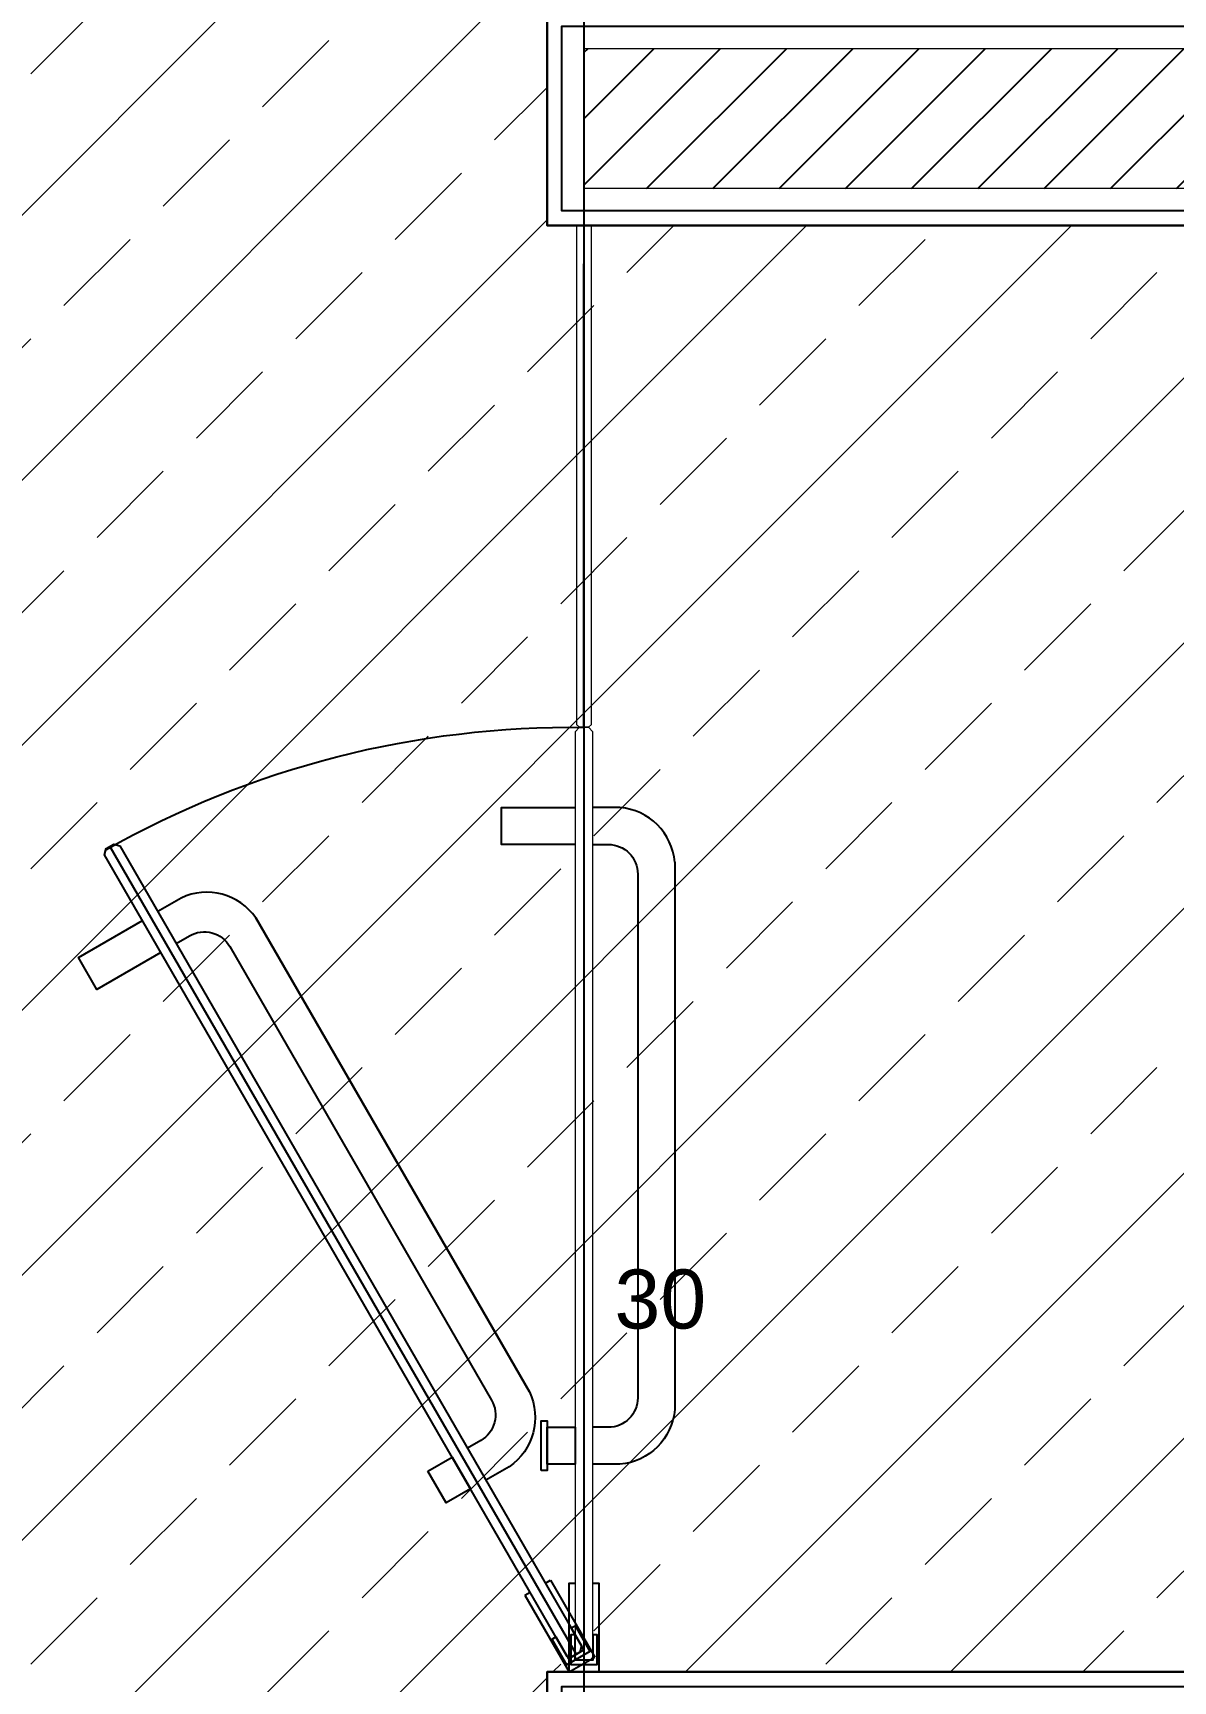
# Model space of a CAD drawing. Header units: millimetres. Extents: x -343543 to 400519, y -115663 to 104219.
# Drawn here: x -256027 to -255255, y 6724 to 7841 of the extents above; entities that cross this region are included whole.
import ezdxf

# ---------------------------------------------------------------- set-up
doc = ezdxf.new("R2010")
doc.units = ezdxf.units.MM
doc.layers.get('0').update_dxf_attribs({"color": 231, "lineweight": 0})
doc.layers.get('DefPoints').update_dxf_attribs({"color": 191})
for name, color, linetype, lineweight in [('A-CLNG', 157, 'Continuous', 25), ('A-PATT', 252, 'Continuous', 9), ('A-SYMBOLS', 10, 'Continuous', 13), ('XREF MAT BANG TUONG XAY$0$01.Xref _MB T1$0$A-DOOR', 8, 'Continuous', 9), ('XREF MAT BANG TUONG XAY$0$01.Xref _MB T1$0$A-TEXT', 8, 'Continuous', 25), ('XREF MAT BANG TUONG XAY$0$A-WALL-INT', 8, 'Continuous', 9)]:
    doc.layers.add(name, color=color, linetype=linetype, lineweight=lineweight)
for name, color, linetype in [('XREF MAT BANG TUONG XAY$0$A-FNSH', 8, 'Continuous'), ('XREF MAT BANG TUONG XAY$0$A-FURN', 8, 'Continuous'), ('XREF MAT BANG TUONG XAY$0$A-PATT', 8, 'Continuous'), ('XREF MAT BANG TUONG XAY$0$FF-FURN', 8, 'Continuous')]:
    doc.layers.add(name, color=color, linetype=linetype)
doc.styles.add('XREF MAT BANG TUONG XAY$0$01.Xref _MB T1$0$Standard', font='arial.ttf')

# ---------------------------------------------------------------- blocks, each defined once
blk = doc.blocks.new('XREF MAT BANG TUONG XAY$0$YLD.Studio-04-207')
at = {"layer": 'XREF MAT BANG TUONG XAY$0$FF-FURN', "color": 8, "ltscale": 150}
for p, q in [((-40, -52), (-10, 0)), ((-10, 0), (7.3, -10)), ((-22.7, -62), (7.3, -10)), ((-321.3, -559.3), (-5.3, -11.9)), ((-40, -52), (-36.5, -54)), ((-26.1, -60), (-22.7, -62))]:
    blk.add_line(p, q, dxfattribs=at)
for points in [[(-9.1, -9.7), (-11.3, -10.3), (-325, -553.7), (-323.9, -557.8), (-318.7, -560.8), (-314.6, -559.7), (-1.6, -17.5), (-2.7, -13.4)], [(-8.6, -29.7), (-6, -31.2), (4, -13.8), (-11.6, -4.8), (-21.6, -22.2), (-19, -23.7), (-10.5, -8.9), (-0.1, -14.9)]]:
    blk.add_lwpolyline(points, close=True, dxfattribs=at)
at = {"layer": 'XREF MAT BANG TUONG XAY$0$FF-FURN', "color": 8, "ltscale": 100}
blk.add_lwpolyline([(-105.8, -136), (-89.4, -145.5), (-76.9, -123.9), (-93.3, -114.4)], close=True, dxfattribs=at)
at = {"layer": 'XREF MAT BANG TUONG XAY$0$FF-FURN', "color": 8, "ltscale": 150}
for points in [[(-222.4, -510.8), (-37, -189.7, 0.368054), (-50.6, -139), (-66.5, -129.9)], [(-276.4, -493.5), (-267.3, -498.7, 0.414214), (-240, -491.4), (-62.6, -184.1, 0.414214), (-69.9, -156.8), (-79, -151.5)], [(-37, -189.7), (-222.4, -510.8, -0.368054), (-273, -524.3), (-288.9, -515.1)]]:
    blk.add_lwpolyline(points, format="xyb", dxfattribs=at)
at = {"layer": 'XREF MAT BANG TUONG XAY$0$FF-FURN', "color": 8, "ltscale": 100}
blk.add_lwpolyline([(-286.8, -487.5), (-330.1, -462.4), (-342.6, -484.1), (-299.3, -509.1)], dxfattribs=at)
at = {"layer": 'XREF MAT BANG TUONG XAY$0$FF-FURN', "color": 8, "ltscale": 150}
blk.add_arc((-8.5, 1.5), 641.5, 240.5261, 270.7566, dxfattribs=at)
blk = doc.blocks.new('XREF MAT BANG TUONG XAY$0$YLD.Studio-04-126')
at = {"layer": 'XREF MAT BANG TUONG XAY$0$01.Xref _MB T1$0$A-DOOR', "color": 8}
blk.add_lwpolyline([(4.4, -8), (6, -9.6), (6, -637), (3, -640), (-3, -640), (-6, -637), (-6, -9.6), (-4.4, -8)], close=True, dxfattribs=at)
at = {"layer": 'XREF MAT BANG TUONG XAY$0$FF-FURN', "color": 8}
blk.add_line((0, -640), (0, -8), dxfattribs=at)
for points in [[(6, -60), (10, -60), (10, 0), (-10, 0), (-10, -60), (-6, -60)], [(-6, -560.6), (-56, -560.6), (-56, -585.6), (-6, -585.6)]]:
    blk.add_lwpolyline(points, dxfattribs=at)
for points in [[(-6, -25), (-9, -25), (-9, -5), (9, -5), (9, -25), (6, -25), (6, -8), (-6, -8)], [(-29, -136.3), (-29, -170.1), (-25, -170.1), (-25, -136.3)], [(-25, -165.7), (-6, -165.7), (-6, -140.7), (-25, -140.7)]]:
    blk.add_lwpolyline(points, close=True, dxfattribs=at)
for points in [[(61.5, -548.6), (61.5, -177.8, 0.368054), (24.4, -140.7), (6, -140.7)], [(6, -560.6), (16.5, -560.6, 0.414214), (36.5, -540.6), (36.5, -185.7, 0.414214), (16.5, -165.7), (6, -165.7)], [(61.5, -548.6, -0.36855), (24.4, -585.6), (6, -585.6)]]:
    blk.add_lwpolyline(points, format="xyb", dxfattribs=at)
blk = doc.blocks.new('*U225')
at = {"layer": 'XREF MAT BANG TUONG XAY$0$A-PATT'}
h = blk.add_hatch(dxfattribs=at)
h.set_pattern_fill('ANSI31', color=8, scale=10)
h.set_pattern_definition([(45, (36641.79, -11178.564), (-22.45064, 22.45064), [])])
h.paths.add_polyline_path([(-38.7, 47.5), (1156.3, 47.5), (1156.3, -47.5), (-38.7, -47.5)])
at = {"layer": 'XREF MAT BANG TUONG XAY$0$A-WALL-INT', "color": 8}
blk.add_lwpolyline([(-38.7, 47.5), (1156.3, 47.5), (1156.3, -47.5), (-38.7, -47.5)], close=True, dxfattribs=at)
blk = doc.blocks.new('XREF MAT BANG TUONG XAY$0$01.Xref _MB T1$0$Phong tam')
at = {"color": 8}
blk.add_line((-1405, 4370), (-1405, 4684), dxfattribs=at)
at = {"layer": 'XREF MAT BANG TUONG XAY$0$01.Xref _MB T1$0$A-DOOR', "color": 8, "elevation": 0}
blk.add_lwpolyline([(-1400, 4710), (-1410, 4710), (-1410, 4372), (-1408, 4370), (-1402, 4370), (-1400, 4372)], close=True, dxfattribs=at)
at = {"layer": 'XREF MAT BANG TUONG XAY$0$A-FURN', "color": 8}
blk.add_line((-1405, 6990), (-1405, 1455), dxfattribs=at)
blk.add_line((-1405, 6990), (-1405, 1455), dxfattribs=at)
blk.add_line((-1405, 6990), (-1405, 1455), dxfattribs=at)
at = {"color": 8, "xscale": -1, "rotation": 180}
blk.add_blockref('XREF MAT BANG TUONG XAY$0$YLD.Studio-04-207', (-1405, 3730), dxfattribs=at)
at = {"layer": 'XREF MAT BANG TUONG XAY$0$01.Xref _MB T1$0$A-DOOR', "color": 8, "xscale": -1, "rotation": 180}
blk.add_blockref('XREF MAT BANG TUONG XAY$0$YLD.Studio-04-126', (-1405, 3730), dxfattribs=at)
at = {"layer": 'XREF MAT BANG TUONG XAY$0$A-FURN', "color": 8, "rotation": 180}
blk.add_blockref('*U225', (-248.7, 4782.5), dxfattribs=at)
at = {"layer": 'DefPoints', "color": 8, "style": 'XREF MAT BANG TUONG XAY$0$01.Xref _MB T1$0$Standard'}
blk.add_text('30', height=40, dxfattribs=at).set_placement((-1384.3, 3962.6))
blk = doc.blocks.new('01.Xref _MB T1')
at = {"layer": 'XREF MAT BANG TUONG XAY$0$01.Xref _MB T1$0$A-TEXT', "color": 8}
blk.add_blockref('XREF MAT BANG TUONG XAY$0$01.Xref _MB T1$0$Phong tam', (8605.00011, 2999.99999), dxfattribs=at)
at = {"layer": 'XREF MAT BANG TUONG XAY$0$A-FNSH', "color": 8}
for points in [[(8370.00011, 4480.00014), (8370.00011, 5459.99999), (7175.00045, 5459.99999), (7175.00045, 5604.99999), (8370.00011, 5604.99999), (8370.00011, 6584.99999), (7175.00011, 6584.99999), (7175.00011, 6729.99999), (8370.00011, 6729.99999), (8370.00011, 7709.99999), (7175.0007, 7709.99999), (7175.0007, 7854.99999), (8370.00011, 7854.99999), (8370.00011, 8834.99999), (7175.00074, 8834.99999), (7175.00074, 8979.99999), (8369.99998, 8980.00015), (8369.99087, 9964.99999), (7025.00011, 9964.99999), (7025.00011, 10224.99999), (8379.98706, 10224.99999)], [(8380.00011, 4470.00014), (8380.00011, 5469.99999), (7185.00045, 5469.99999), (7185.00045, 5594.99999), (8380.00011, 5594.99999), (8380.00011, 6594.99999), (7185.00011, 6594.99999), (7185.00011, 6719.99999), (8380.00011, 6719.99999), (8380.00011, 7719.99999), (7185.0007, 7719.99999), (7185.0007, 7844.99999), (8380.00011, 7844.99999), (8380.00011, 8844.99999), (7185.00074, 8844.99999), (7185.00074, 8969.99999), (8380.00007, 8970.00015), (8379.99078, 9974.99999), (7035.00011, 9974.99999), (7035.00011, 10214.99999), (8379.98522, 10214.99999)]]:
    blk.add_lwpolyline(points, dxfattribs=at)

msp = doc.modelspace()

# ---------------------------------------------------------------- block references
at = {"layer": 'A-SYMBOLS'}
msp.add_blockref('01.Xref _MB T1', (-262854, 0), dxfattribs=at)

# ---------------------------------------------------------------- next in the draw order: hatches: boundary and pattern name
at = {"layer": 'A-PATT'}
h = msp.add_hatch(dxfattribs=at)
h.set_pattern_fill('ANSI33', color=256, scale=20, double=1)
h.set_pattern_definition([(45, (-262854.02, -1e-05), (-89.8026, 89.8026), []), (45, (-262764.22, -1e-05), (-89.8026, 89.8026), [63.5, -31.75])])
h.paths.add_polyline_path([(-258669, 9965), (-254484, 9965), (-254484, 8980), (-255679, 8980), (-255679, 8835), (-254484, 8835), (-254484, 7855), (-255679, 7855), (-255679, 7710), (-254484, 7710), (-254484, 6730), (-255679, 6730), (-255679, 6585), (-254484, 6585), (-254484, 5605), (-255679, 5605), (-255679, 5460), (-254484, 5460), (-254484, 4480), (-256034, 4480), (-256034, 4135), (-255889, 4135), (-255889, 4335), (-254484, 4335), (-254484, 3235), (-255889, 3235), (-255889, 3435), (-256034, 3435), (-256034, 3235), (-257124, 3235), (-257124, 3435), (-257269, 3435), (-257269, 3235), (-258579, 3235), (-258579, 3425), (-258669, 3425), (-258669, 4335), (-257269, 4335), (-257269, 4135), (-257124, 4135), (-257124, 4480), (-258669, 4480)])

# ---------------------------------------------------------------- next in the draw order: linework, layer by layer
at = {"layer": 'A-CLNG', "color": 251}
msp.add_lwpolyline([(-258669, 9965), (-254484, 9965), (-254484, 8980), (-255679, 8980), (-255679, 8835), (-254484, 8835), (-254484, 7855), (-255679, 7855), (-255679, 7710), (-254484, 7710), (-254484, 6730), (-255679, 6730), (-255679, 6585), (-254484, 6585), (-254484, 5605), (-255679, 5605), (-255679, 5460), (-254484, 5460), (-254484, 4480)], dxfattribs=at)

doc.saveas('drawing.dxf')
